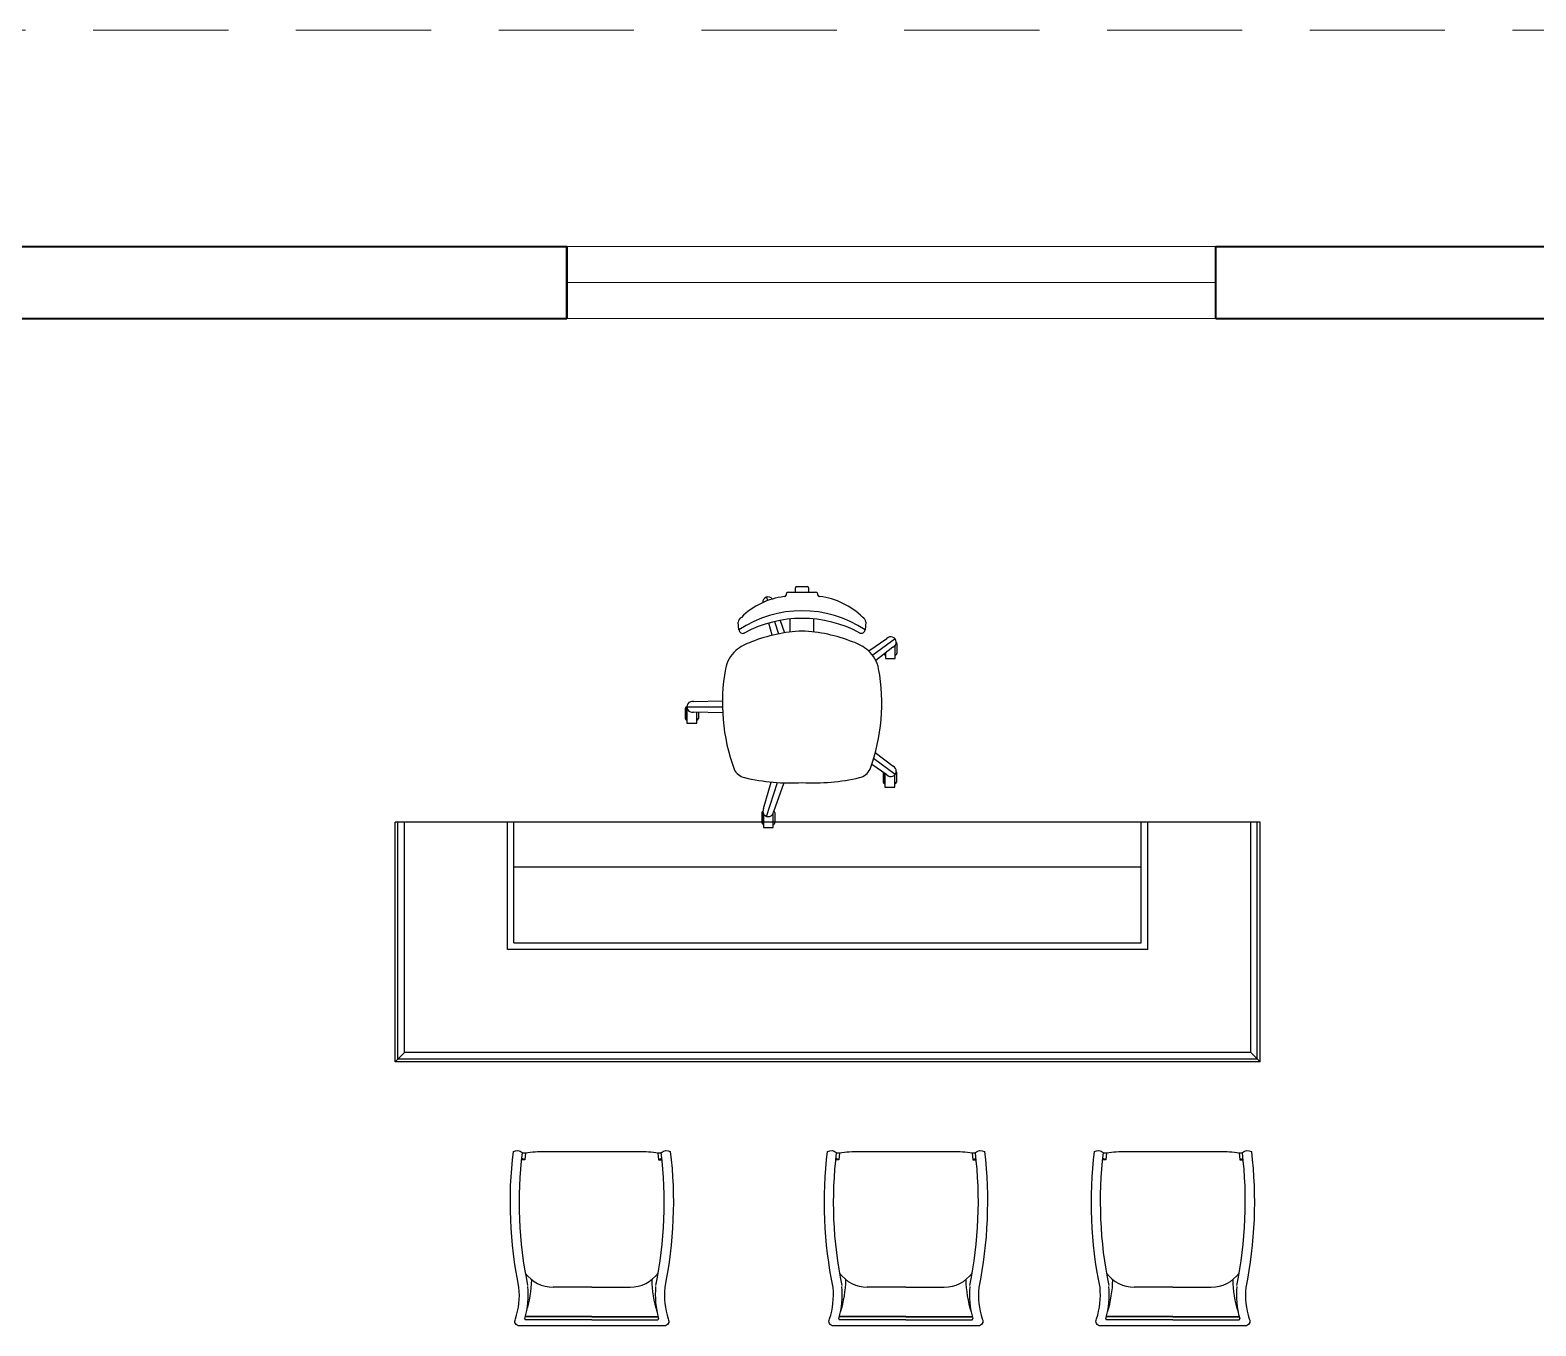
# Model space of a CAD drawing. Header units: inches. Extents: x 150067 to 167379, y -92057 to -49035.
# Drawn here: x 159502.6 to 159920.3, y -63169.2 to -62809.8 of the extents above; entities that cross this region are included whole.
import ezdxf

# ---------------------------------------------------------------- set-up
doc = ezdxf.new("R2010")
doc.units = ezdxf.units.IN
doc.header["$LTSCALE"] = 0.1
doc.header["$MEASUREMENT"] = 0
doc.linetypes.add('HIDDEN', pattern=[0.375, 0.25, -0.125])
for name, color, linetype, lineweight in [('COR HA', 40, 'Continuous', 18), ('DOOR', 10, 'Continuous', 15), ('wall', 6, 'Continuous', 40), ('win', 102, 'Continuous', 20)]:
    doc.layers.add(name, color=color, linetype=linetype, lineweight=lineweight)

# ---------------------------------------------------------------- blocks, each defined once
blk = doc.blocks.new('chair 053')
at = {"color": 0, "linetype": 'Continuous'}
for p, q in [((-333.7, 319.3), (-379.4, 319.3)), ((-379.4, 319.3), (-379.4, 291.9)), ((-370.2, 319.3), (-333.7, 319.3)), ((-338.3, 323.8), (-365.7, 323.8)), ((-350.8, 220.2), (-348.2, 301)), ((-333.7, 319.3), (-333.7, 220.8)), ((-319.2, 301), (-316.7, 220.9)), ((-379.4, 291.9), (-348.5, 291.9)), ((-370.2, 291.9), (-348.5, 291.9)), ((-348.6, 287.3), (-365.7, 287.3)), ((-120.5, 174.8), (-99.1, 176.8)), ((-629.8, 107.4), (-668.4, 107.4)), ((-668.4, 107.4), (-668.4, 80)), ((-659.3, 107.4), (-629.8, 107.4)), ((-627.3, 112), (-654.7, 112)), ((-637.6, 98.5), (-543.7, 68.1)), ((-615.7, 106.7), (-542.4, 85.4)), ((-135.3, 82.5), (-101.5, 92.3)), ((-29.8, 98.6), (-39.3, 95.5)), ((-668.4, 80), (-628.6, 80)), ((-659.3, 80), (-628.6, 80)), ((-627.3, 75.4), (-654.7, 75.4)), ((-544.6, 50.2), (-624.7, 79.1)), ((-97.5, 76.6), (-131.6, 65.5)), ((-94.1, 60.6), (-128.5, 48.2)), ((-126.3, 32.7), (-90.2, 32.7)), ((-16.2, 37.5), (-16.2, -37.7)), ((-16.2, 18.1), (-3.7, 18.1)), ((0, 14.6), (0, -14.6)), ((-126.3, -32.9), (-90.2, -32.9)), ((-3.6, -18.3), (-16.2, -18.3)), ((-522.4, -235.2), (-493.8, -193.1)), ((-521.5, -258.6), (-477.7, -198.3)), ((-460.8, -203.1), (-499, -252.3)), ((-168.3, -252.2), (-205.1, -204.8)), ((-145.8, -258.5), (-191.1, -196.2)), ((-178.8, -185.1), (-144.8, -235.2)), ((-99.1, -177), (-120.5, -175)), ((-518.7, -229.8), (-556.5, -229.8)), ((-556.5, -229.8), (-556.5, -257.2)), ((-547.4, -229.8), (-518.7, -229.8)), ((-515.6, -225.2), (-542.8, -225.2)), ((-184.4, -231.5), (-199.7, -231.5)), ((-199.7, -231.5), (-199.7, -258.9)), ((-190.6, -231.5), (-184.4, -231.5)), ((-556.5, -257.2), (-523.1, -257.2)), ((-547.4, -257.2), (-523.1, -257.2)), ((-515.4, -261.7), (-542.8, -261.7)), ((-199.7, -258.9), (-162.7, -258.9)), ((-190.6, -258.9), (-162.7, -258.9)), ((-158.6, -263.5), (-186, -263.5))]:
    blk.add_line(p, q, dxfattribs=at)
for centre, major_axis, start_param, end_param in [((-365.7, 319.3), (-4.56, 0), -1.57072, 0.000076), ((-333.7, 304.4), (14.9, 0), -0.232301, 3.373007), ((-338.3, 319.3), (4.56, 0), -0.000076, 1.57072), ((-365.7, 291.9), (-4.56, 0), 0.000261, 1.571057), ((-323.5, -311.8), (532.7, 0), 1.391735, 1.921675), ((-244.4, 125.1), (-88.7, 0), 3.861031, 4.533376), ((-488.2, 149.5), (43.1, 0), 2.012095, 2.907616), ((-283.6, 97.4), (-136.6, 0), 3.459305, 3.824526), ((-119, 163.8), (-11, 0), -1.431535, 0.340012), ((-380.8, -0.1), (313.5, 0), -0.591435, 0.591802), ((-99.2, 161.9), (14.9, 0), 0.429929, 1.563852), ((-230.2, 24.8), (-203.6, 0), 3.261307, 3.922347), ((-5.8, 34.6), (539, 0), 2.907647, 3.205907), ((-546, -17.7), (422.7, 0), 0.041738, 0.382495), ((-423.7, -0.1), (-335.2, 0), 2.642327, 3.64029), ((-654.7, 107.4), (-4.56, 0), -1.57072, 0.000076), ((-623.4, 93.9), (-14.9, 0), 4.166187, 7.771495), ((-627.3, 107.4), (4.56, 0), 0.317294, 1.570596), ((-43.9, 94), (14.9, 0), -0.921939, 1.632961), ((-654.7, 80), (4.56, 0), 3.141516, 4.712313), ((-627.3, 80), (4.56, 0), 4.712096, 5.950193), ((-21.5, 49.9), (-6.73, 0), 0.11972, 1.210062), ((-22.2, 37.9), (-5.96, 0), 3.071831, 4.992386), ((-3.6, 14.4), (-2.58, 2.58), 3.982648, 5.498366), ((-5.8, -34.7), (-539, 0), -0.064314, 0.233946), ((-546, 17.6), (422.7, 0), -0.382514, -0.041756), ((-22.2, -38.1), (5.96, 0), 4.432398, 6.352953), ((-3.6, -14.6), (-3.63, 0), 1.576266, 3.141861), ((-230.2, -25), (203.6, 0), -0.780776, -0.119735), ((-21.5, -50.1), (6.73, 0), 1.931531, 3.021873), ((-488.2, -149.7), (43.1, 0), 3.375483, 4.271005), ((-283.6, -97.6), (136.6, 0), -0.682976, -0.317754), ((-119, -164), (11, 0), 2.827518, 4.573088), ((-323.5, 311.6), (-532.7, 0), 1.219912, 1.749853), ((-244.4, -125.3), (88.7, 0), -1.391741, -0.719396), ((-99.2, -162.1), (-14.9, 0), 1.57773, 2.711651), ((-542.8, -229.8), (-4.56, 0), -1.57072, 0.000076), ((-512.7, -246.5), (-14.9, 0), -0.86079, 2.744518), ((-186, -231.5), (3.23, 3.23), 1.152353, 2.356194), ((-154.5, -246.5), (-14.9, 0), 0.39635, 4.001658), ((-542.8, -257.2), (-4.56, 0), 0.000261, 1.571057), ((-515.4, -257.2), (3.23, 3.23), 3.926991, 4.320608), ((-186, -258.9), (-4.56, 0), 0.000261, 1.571057), ((-158.6, -258.9), (3.23, 3.23), 3.926991, 4.934984)]:
    blk.add_ellipse(centre, major_axis=major_axis, ratio=1, start_param=start_param, end_param=end_param, dxfattribs=at)
blk = doc.blocks.new('A$C2C166547')
at = {"color": 0}
for p, q in [((0.2012, 0.4638), (0.0174, 0.4638)), ((0.2012, 0.4638), (0.3849, 0.4638)), ((0.2012, 0.4556), (0.0178, 0.4556)), ((0.2012, 0.4548), (0.0178, 0.4548)), ((0.2012, 0.4556), (0.3846, 0.4556)), ((0.2012, 0.4548), (0.3846, 0.4548)), ((0.2012, 0.3737), (0.0944, 0.3737)), ((0.2012, 0.3737), (0.308, 0.3737)), ((0.0156, 0.0201), (0.006, 0.0201)), ((0.0156, 0.0201), (0.0064, 0.0157)), ((0.0173, 0.0007), (0.0156, 0.0201)), ((0.385, 0.0007), (0.3868, 0.0201)), ((0.3868, 0.0201), (0.3959, 0.0157)), ((0.3868, 0.0201), (0.3964, 0.0201))]:
    blk.add_line(p, q, dxfattribs=at)
blk.add_lwpolyline([(0.0234, 0.3688, 0.080461), (0.0082, 0, 0.080461)], format="xyb", dxfattribs=at)
for centre, radius, start, end in [((0.0179, 0.4614), 0.00242, 100.345, 201.3742), ((-0.216, 0.3943), 0.2409, 354.5513, 15.9626), ((0.6183, 0.3943), 0.2409, 164.0374, 185.4487), ((0.3845, 0.4614), 0.00242, 338.6258, 79.655), ((0.0178, 0.4549), 0.000725, 87.3762, 197.5208), ((0.0176, 0.4544), 0.000433, 71.7715, 189.2202), ((-0.2824, 0.3464), 0.3173, 1.1591, 17.5641), ((0.6848, 0.3464), 0.3173, 162.4359, 178.8409), ((0.3846, 0.4549), 0.000725, 342.4792, 92.6238), ((0.3847, 0.4544), 0.000433, 350.7798, 108.2285), ((0.0953, 0.2759), 0.0978, 90.5164, 143.1927), ((0.3071, 0.2759), 0.0978, 36.8073, 89.4836), ((-0.752, 0.1374), 1.1544, 353.1637, 11.5643), ((0.0136, -0.0107), 0.012, 71.7536, 116.5375), ((0.3888, -0.0107), 0.012, 63.4625, 108.2464)]:
    blk.add_arc(centre, radius, start, end, dxfattribs=at)

msp = doc.modelspace()

# ---------------------------------------------------------------- linework, layer by layer
for p, q in [((159606.42, -63093.41, 23680.86), (159603.82, -63096.01, 23680.86)), ((159841.22, -63093.41, 23680.86), (159843.82, -63096.01, 23680.86))]:
    msp.add_line(p, q)
at = {"elevation": 23680.86}
for points in [[(159843.82, -63029.51), (159603.82, -63029.51)], [(159603.82, -63096.01), (159603.82, -63029.51)], [(159604.62, -63095.21), (159604.62, -63029.51)], [(159606.42, -63093.41), (159606.42, -63029.51)], [(159635.02, -63064.81), (159635.02, -63029.51)], [(159636.82, -63063.01), (159636.82, -63029.51)], [(159810.82, -63063.01), (159810.82, -63029.51)], [(159812.62, -63064.81), (159812.62, -63029.51)], [(159841.22, -63093.41), (159841.22, -63029.51)], [(159843.02, -63095.21), (159843.02, -63029.51)], [(159843.82, -63096.01), (159843.82, -63029.51)], [(159810.82, -63042.01), (159636.82, -63042.01)], [(159812.62, -63064.81), (159635.02, -63064.81)], [(159636.82, -63063.01), (159810.82, -63063.01)], [(159843.02, -63095.21), (159604.62, -63095.21)], [(159841.22, -63093.41), (159606.42, -63093.41)], [(159843.82, -63096.01), (159603.82, -63096.01)]]:
    msp.add_lwpolyline(points, dxfattribs=at)
for points in [[(159637.25, -63167.3, 0.102523), (159638.21, -63158.56, -0.080461), (159636.65, -63120.84, -0.3023), (159639.09, -63121.13, 0.197932), (159640.01, -63121.2, -0.028193), (159645.41, -63120.84), (159658.42, -63120.84), (159671.42, -63120.84, -0.028193), (159676.83, -63121.2, 0.197932), (159677.74, -63121.13, -0.3023), (159680.19, -63120.84, -0.080461), (159678.63, -63158.56, 0.102523), (159679.59, -63167.3, -0.587111), (159678.51, -63169.22), (159638.33, -63169.22, -0.587111)], [(159724.38, -63167.3, 0.102523), (159725.34, -63158.56, -0.080461), (159723.78, -63120.84, -0.3023), (159726.22, -63121.13, 0.197932), (159727.14, -63121.2, -0.028193), (159732.54, -63120.84), (159745.55, -63120.84), (159758.55, -63120.84, -0.028193), (159763.96, -63121.2, 0.197932), (159764.87, -63121.13, -0.3023), (159767.32, -63120.84, -0.080461), (159765.76, -63158.56, 0.102523), (159766.72, -63167.3, -0.587111), (159765.64, -63169.22), (159725.46, -63169.22, -0.587111)], [(159798.44, -63167.3, 0.102523), (159799.4, -63158.56, -0.080461), (159797.84, -63120.84, -0.3023), (159800.28, -63121.13, 0.197932), (159801.2, -63121.2, -0.028193), (159806.61, -63120.84), (159819.61, -63120.84), (159832.62, -63120.84, -0.028193), (159838.02, -63121.2, 0.197932), (159838.94, -63121.13, -0.3023), (159841.38, -63120.84, -0.080461), (159839.82, -63158.56, 0.102523), (159840.78, -63167.3, -0.587111), (159839.7, -63169.22), (159799.52, -63169.22, -0.587111)]]:
    msp.add_lwpolyline(points, format="xyb", close=True, dxfattribs=at)
at = {"layer": 'COR HA', "linetype": 'Continuous', "lineweight": 25, "ltscale": 0.1}
for p, q in [((159651.48, -62869.84, 23680.86), (159651.48, -62889.84, 23680.86)), ((159831.48, -62869.84, 23680.86), (159831.48, -62889.84, 23680.86))]:
    msp.add_line(p, q, dxfattribs=at)
at = {"layer": 'DOOR', "linetype": 'HIDDEN', "ltscale": 1500}
msp.add_line((157720.09, -62809.84, 23680.86), (164757.63, -62809.84, 23680.86), dxfattribs=at)
at = {"layer": 'wall', "linetype": 'Continuous', "ltscale": 0.1}
for p, q in [((159651.48, -62869.84, 23680.86), (159651.48, -62889.84, 23680.86)), ((159831.48, -62889.84, 23680.86), (159831.48, -62869.84, 23680.86))]:
    msp.add_line(p, q, dxfattribs=at)
at = {"layer": 'wall', "linetype": 'Continuous', "ltscale": 0.1, "elevation": 23680.86}
for points in [[(159467.59, -62869.84), (159651.48, -62869.84)], [(159651.48, -62889.84), (159651.48, -62869.84)], [(159831.48, -62869.84), (159990.36, -62869.84)], [(159831.48, -62889.84), (159831.48, -62869.84)], [(159467.59, -62889.84), (159651.48, -62889.84)], [(159831.48, -62889.84), (159980.36, -62889.84)]]:
    msp.add_lwpolyline(points, dxfattribs=at)
at = {"layer": 'win'}
for p, q in [((159651.48, -62869.84, 23680.86), (159831.48, -62869.84, 23680.86)), ((159651.48, -62879.84, 23680.86), (159831.48, -62879.84, 23680.86)), ((159651.48, -62889.84, 23680.86), (159831.48, -62889.84, 23680.86))]:
    msp.add_line(p, q, dxfattribs=at)

# ---------------------------------------------------------------- block references
for name, p, xscale, yscale, zscale, rotation in [('chair 053', (159716.71, -62964.14, 23680.86), 0.1, 0.1, 0.1, 90.03316801800335), ('A$C2C166547', (159678.5, -63121.13, 23680.86), 100, 100, 100, 180), ('A$C2C166547', (159765.64, -63121.13, 23680.86), 100, 100, 100, 180), ('A$C2C166547', (159839.7, -63121.13, 23680.86), 100, 100, 100, 180)]:
    msp.add_blockref(name, p, dxfattribs=dict(xscale=xscale, yscale=yscale, zscale=zscale, rotation=rotation))

doc.saveas('drawing.dxf')
